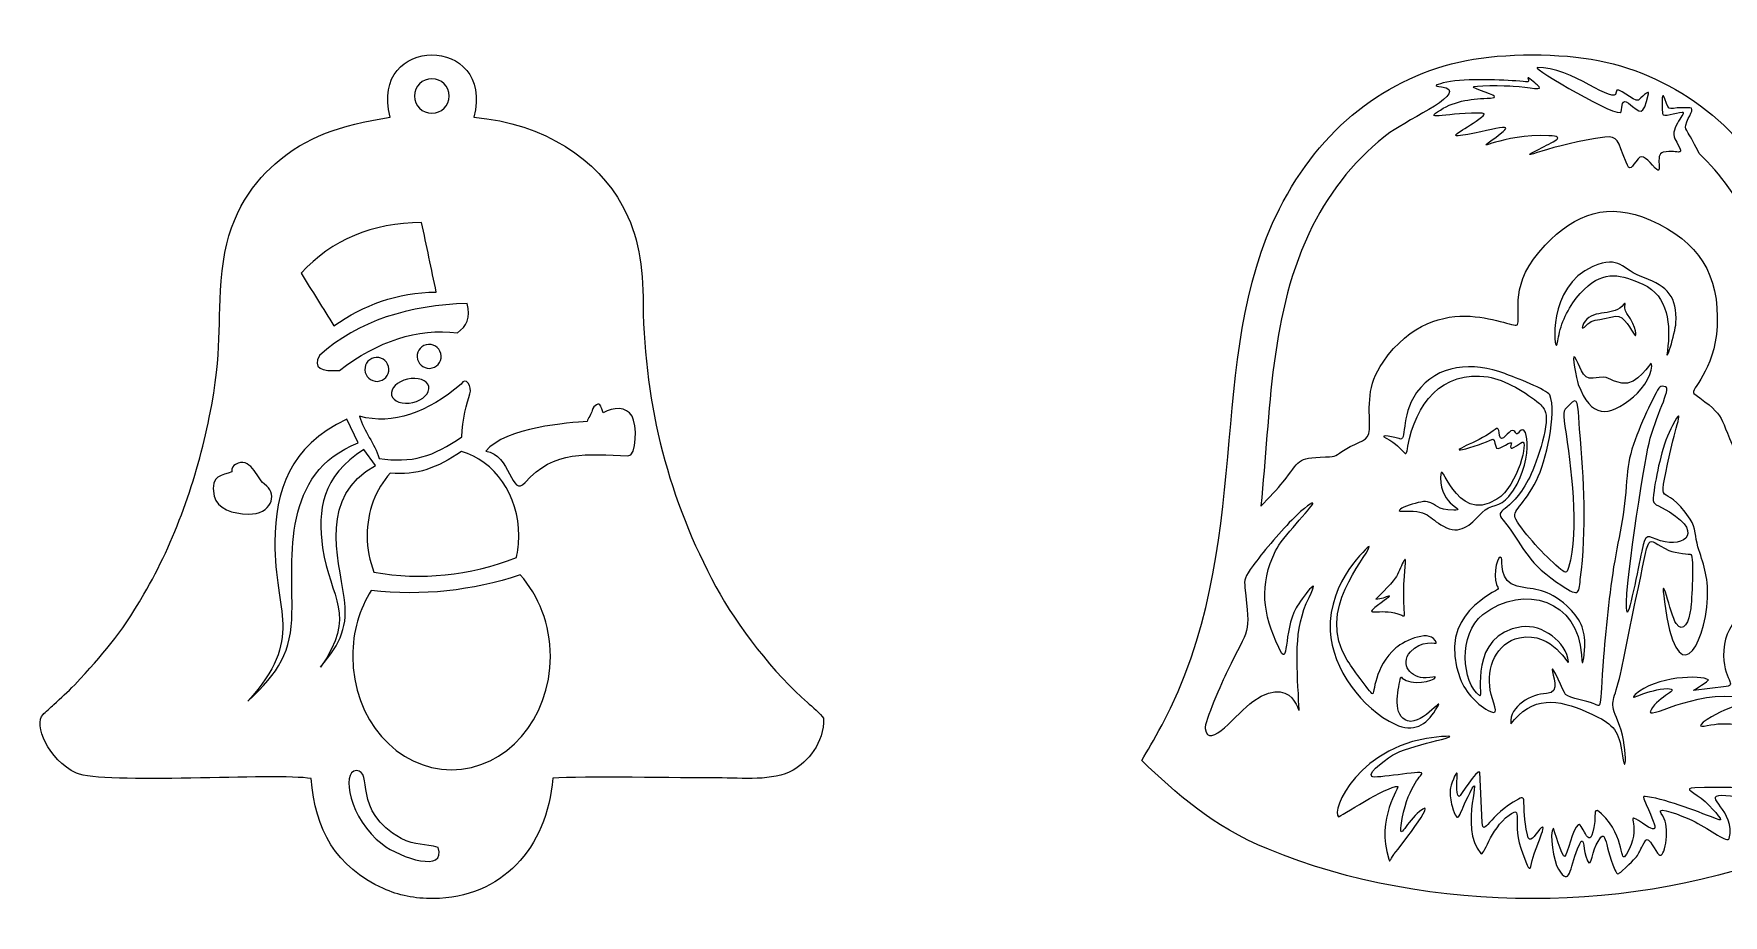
# Model space of a CAD drawing. Header units: centimetres. Extents: x 2 to 128, y -104 to 2.
# Drawn here: x 31.17 to 51.2, y -56.89 to -46.44 of the extents above; entities that cross this region are included whole.
import ezdxf

# ---------------------------------------------------------------- set-up
doc = ezdxf.new("R2010")
doc.units = ezdxf.units.CM
doc.header["$MEASUREMENT"] = 0
doc.layers.add('layer 1', color=7, linetype='Continuous')

msp = doc.modelspace()

# ---------------------------------------------------------------- linework, layer by layer
at = {"layer": 'layer 1', "color": 250}
for points, knots in [([(35.39901, -47.42599), (34.78608, -47.53071), (34.41454, -47.65128), (34.0366, -47.97922), (34.0366, -47.97922), (33.72988, -48.24538), (33.46714, -48.64696), (33.40746, -49.2475), (33.40746, -49.2475), (33.34037, -49.92271), (33.42342, -50.14529), (33.25391, -50.98758), (33.25391, -50.98758), (33.10772, -51.71404), (32.84291, -52.46081), (32.48033, -53.08082), (32.48033, -53.08082), (32.18189, -53.59115), (32.00758, -53.77569), (31.65889, -54.15492), (31.65889, -54.15492), (31.57254, -54.24881), (31.49967, -54.3053), (31.41018, -54.39107), (31.41018, -54.39107), (31.37723, -54.42264), (31.30572, -54.48361), (31.28361, -54.50719), (31.28361, -54.50719), (31.17425, -54.62383), (31.33497, -55.04577), (31.68209, -55.20346), (31.68209, -55.20346), (31.98819, -55.34252), (34.05593, -55.19841), (34.46277, -55.26739), (34.46277, -55.26739), (34.50568, -55.87169), (34.75828, -56.31918), (35.3174, -56.57164), (35.3174, -56.57164), (35.49592, -56.65225), (35.69316, -56.69131), (35.90695, -56.68984), (35.90695, -56.68984), (36.71929, -56.68424), (37.25353, -56.09938), (37.3262, -55.26337), (37.3262, -55.26337), (37.65974, -55.23954), (38.84796, -55.25991), (39.27555, -55.25991), (39.27555, -55.25991), (39.58345, -55.25991), (39.9288, -55.30278), (40.17454, -55.16644), (40.17454, -55.16644), (40.34176, -55.07367), (40.54174, -54.85152), (40.53481, -54.54983), (40.53481, -54.54983), (40.50328, -54.50921), (40.39144, -54.40688), (40.34585, -54.36764), (40.34585, -54.36764), (39.95484, -54.03104), (39.50776, -53.45638), (39.25835, -52.99364), (39.25835, -52.99364), (38.70597, -51.96876), (38.41156, -50.86562), (38.39625, -49.64769), (38.39625, -49.64769), (38.39044, -49.18451), (38.34662, -48.83785), (38.14939, -48.47459), (38.14939, -48.47459), (37.8572, -47.93642), (37.23634, -47.50121), (36.38893, -47.42969), (36.38893, -47.42969), (36.64414, -46.43948), (35.13826, -46.44834), (35.39901, -47.42599)], [0, 0, 0, 0, 0.04545455, 0.04545455, 0.04545455, 0.04545455, 0.09090909, 0.09090909, 0.09090909, 0.09090909, 0.13636364, 0.13636364, 0.13636364, 0.13636364, 0.18181818, 0.18181818, 0.18181818, 0.18181818, 0.22727273, 0.22727273, 0.22727273, 0.22727273, 0.27272727, 0.27272727, 0.27272727, 0.27272727, 0.31818182, 0.31818182, 0.31818182, 0.31818182, 0.36363636, 0.36363636, 0.36363636, 0.36363636, 0.40909091, 0.40909091, 0.40909091, 0.40909091, 0.45454545, 0.45454545, 0.45454545, 0.45454545, 0.5, 0.5, 0.5, 0.5, 0.54545455, 0.54545455, 0.54545455, 0.54545455, 0.59090909, 0.59090909, 0.59090909, 0.59090909, 0.63636364, 0.63636364, 0.63636364, 0.63636364, 0.68181818, 0.68181818, 0.68181818, 0.68181818, 0.72727273, 0.72727273, 0.72727273, 0.72727273, 0.77272727, 0.77272727, 0.77272727, 0.77272727, 0.81818182, 0.81818182, 0.81818182, 0.81818182, 0.86363636, 0.86363636, 0.86363636, 0.86363636, 0.90909091, 0.90909091, 0.90909091, 0.90909091, 1, 1, 1, 1]), ([(45.80742, -56.10619), (47.70061, -56.88723), (50.18257, -56.88165), (52.06223, -56.10619), (52.06223, -56.10619), (52.74113, -55.8261), (53.15292, -55.44027), (53.56471, -55.05444), (53.56471, -55.05444), (53.05331, -54.1931), (52.77674, -53.44722), (52.62428, -52.26649), (52.62428, -52.26649), (52.46724, -51.05041), (52.49417, -49.62752), (51.93238, -48.51584), (51.93238, -48.51584), (51.44599, -47.55334), (50.66889, -46.94939), (49.71574, -46.75552), (49.71574, -46.75552), (49.28549, -46.668), (48.58416, -46.66801), (48.15391, -46.75552), (48.15391, -46.75552), (47.20076, -46.94939), (46.42366, -47.55334), (45.93727, -48.51584), (45.93727, -48.51584), (45.03677, -50.29781), (45.66872, -52.52988), (44.54608, -54.62967), (44.54608, -54.62967), (44.44591, -54.81702), (44.37542, -54.93573), (44.30494, -55.05444), (44.30494, -55.05444), (44.71673, -55.44027), (45.12852, -55.8261), (45.80742, -56.10619)], [0, 0, 0, 0, 0.09090909, 0.09090909, 0.09090909, 0.09090909, 0.18181818, 0.18181818, 0.18181818, 0.18181818, 0.27272727, 0.27272727, 0.27272727, 0.27272727, 0.36363636, 0.36363636, 0.36363636, 0.36363636, 0.45454545, 0.45454545, 0.45454545, 0.45454545, 0.54545455, 0.54545455, 0.54545455, 0.54545455, 0.63636364, 0.63636364, 0.63636364, 0.63636364, 0.72727273, 0.72727273, 0.72727273, 0.72727273, 0.81818182, 0.81818182, 0.81818182, 0.81818182, 1, 1, 1, 1]), ([(48.99119, -46.84055), (49.3919, -46.82493), (49.92747, -47.29998), (49.92747, -47.13317), (49.92747, -47.13317), (49.92747, -47.0295), (50.14272, -47.25999), (50.19364, -47.22498), (50.19364, -47.22498), (50.2114, -47.21277), (50.32759, -47.08846), (50.31282, -47.14986), (50.31282, -47.14986), (50.24484, -47.43251), (50.22196, -47.38145), (50.07341, -47.26201), (50.07341, -47.26201), (49.99571, -47.19955), (49.9983, -47.30075), (49.98914, -47.36317), (49.98914, -47.36317), (49.97464, -47.46194), (48.92776, -46.84303), (48.99119, -46.84055)], [0, 0, 0, 0, 0.14285714, 0.14285714, 0.14285714, 0.14285714, 0.28571429, 0.28571429, 0.28571429, 0.28571429, 0.42857143, 0.42857143, 0.42857143, 0.42857143, 0.57142857, 0.57142857, 0.57142857, 0.57142857, 0.71428571, 0.71428571, 0.71428571, 0.71428571, 1, 1, 1, 1]), ([(36.09731, -47.17693), (36.09731, -47.29014), (36.00554, -47.38191), (35.89233, -47.38191), (35.89233, -47.38191), (35.77912, -47.38191), (35.68735, -47.29014), (35.68735, -47.17693), (35.68735, -47.17693), (35.68735, -47.06371), (35.77912, -46.97195), (35.89233, -46.97195), (35.89233, -46.97195), (36.00554, -46.97195), (36.09731, -47.06371), (36.09731, -47.17693)], [0, 0, 0, 0, 0.2, 0.2, 0.2, 0.2, 0.4, 0.4, 0.4, 0.4, 0.6, 0.6, 0.6, 0.6, 1, 1, 1, 1]), ([(50.33507, -48.6481), (49.83257, -48.42611), (49.44468, -48.5697), (49.08623, -48.94535), (49.08623, -48.94535), (48.64632, -49.40639), (48.80299, -49.74349), (48.75976, -49.88395), (48.75976, -49.88395), (48.73287, -49.9713), (47.82089, -49.39345), (47.16591, -50.33007), (47.16591, -50.33007), (46.96782, -50.61334), (47.00708, -50.83842), (47.00407, -51.13048), (47.00407, -51.13048), (47.00259, -51.27285), (46.88317, -51.26361), (46.71701, -51.36605), (46.71701, -51.36605), (46.59225, -51.44297), (46.62494, -51.45248), (46.48376, -51.45555), (46.48376, -51.45555), (46.12751, -51.4633), (46.18579, -51.49942), (45.98087, -51.7518), (45.98087, -51.7518), (45.9139, -51.83428), (45.81521, -51.93709), (45.71652, -52.0399), (45.71652, -52.0399), (45.83431, -50.92911), (45.8155, -49.73608), (46.33147, -48.71504), (46.33147, -48.71504), (46.5429, -48.29665), (46.86554, -47.88635), (47.24743, -47.61083), (47.24743, -47.61083), (47.48485, -47.43953), (48.21076, -47.12207), (47.85921, -47.06824), (47.85921, -47.06824), (47.7622, -47.05339), (47.77883, -47.0494), (47.87962, -47.02233), (47.87962, -47.02233), (48.08508, -46.96713), (48.5224, -46.98349), (48.73983, -46.99845), (48.73983, -46.99845), (48.88107, -47.00817), (48.90582, -47.03208), (48.88289, -46.966), (48.88289, -46.966), (48.87235, -46.93559), (48.97102, -47.02776), (48.99233, -47.04483), (48.99233, -47.04483), (49.09628, -47.12813), (48.89926, -47.07063), (48.70877, -47.05897), (48.70877, -47.05897), (48.63862, -47.05467), (48.19441, -47.0447), (48.23947, -47.07474), (48.23947, -47.07474), (48.29912, -47.11452), (48.61121, -47.19441), (48.43726, -47.20135), (48.43726, -47.20135), (48.23156, -47.20956), (48.03002, -47.22707), (47.84517, -47.34291), (47.84517, -47.34291), (47.63669, -47.47356), (47.86581, -47.38104), (48.28979, -47.38104), (48.28979, -47.38104), (48.3714, -47.38104), (48.38809, -47.3829), (48.3343, -47.42602), (48.3343, -47.42602), (48.16721, -47.55996), (47.91046, -47.67192), (48.08203, -47.64584), (48.08203, -47.64584), (48.56062, -47.5731), (48.81129, -47.44351), (48.44328, -47.70844), (48.44328, -47.70844), (48.24229, -47.85314), (48.55772, -47.62826), (49.13239, -47.64769), (49.13239, -47.64769), (49.35322, -47.65516), (49.17489, -47.72213), (49.01552, -47.80582), (49.01552, -47.80582), (48.66203, -47.99148), (49.19509, -47.73476), (49.79506, -47.66531), (49.79506, -47.66531), (49.94916, -47.64748), (49.94456, -47.70343), (50.04548, -47.96117), (50.04548, -47.96117), (50.09202, -48.08002), (50.10885, -48.02009), (50.18923, -47.92036), (50.18923, -47.92036), (50.24333, -47.85324), (50.3021, -47.93855), (50.39188, -48.03074), (50.39188, -48.03074), (50.49836, -48.14006), (50.37437, -47.86262), (50.48649, -47.842), (50.48649, -47.842), (50.67594, -47.80714), (50.75788, -47.92474), (50.62422, -47.68479), (50.62422, -47.68479), (50.55287, -47.5567), (50.78475, -47.36164), (50.70908, -47.36668), (50.70908, -47.36668), (50.63235, -47.37179), (50.48622, -47.43648), (50.47814, -47.38429), (50.47814, -47.38429), (50.47812, -47.38417), (50.45384, -47.05792), (50.50734, -47.212), (50.50734, -47.212), (50.57003, -47.39253), (50.53577, -47.30028), (50.80111, -47.31749), (50.80111, -47.31749), (50.86941, -47.32192), (50.78333, -47.41226), (50.75474, -47.52154), (50.75474, -47.52154), (50.74432, -47.56142), (50.75358, -47.56699), (50.78336, -47.61721), (50.78336, -47.61721), (50.81312, -47.66742), (50.86339, -47.76229), (50.91366, -47.85715), (50.91366, -47.85715), (51.16802, -48.10539), (51.38305, -48.40803), (51.53818, -48.71504), (51.53818, -48.71504), (52.34555, -50.31271), (51.81596, -52.48303), (52.79435, -54.56018), (52.79435, -54.56018), (52.49086, -54.7784), (52.48404, -54.7271), (52.67899, -55.00059), (52.67899, -55.00059), (52.7859, -55.15056), (52.5027, -55.03354), (52.13225, -55.04927), (52.13225, -55.04927), (51.90914, -55.05875), (52.12579, -55.10058), (52.2992, -55.37899), (52.2992, -55.37899), (52.46011, -55.63732), (52.40905, -55.6271), (52.23938, -55.60576), (52.23938, -55.60576), (52.01081, -55.57701), (51.40276, -55.4647), (51.18252, -55.46617), (51.18252, -55.46617), (50.93762, -55.46781), (51.35436, -55.65457), (51.26878, -55.97675), (51.26878, -55.97675), (51.25216, -56.03933), (51.04685, -55.87417), (50.86347, -55.78058), (50.86347, -55.78058), (50.78537, -55.74073), (50.48856, -55.61572), (50.45493, -55.64935), (50.45493, -55.64935), (50.4438, -55.66048), (50.47532, -55.69479), (50.49805, -55.74441), (50.49805, -55.74441), (50.56003, -55.87974), (50.50596, -56.23294), (50.43499, -56.1692), (50.43499, -56.1692), (50.39804, -56.13601), (50.31168, -55.95064), (50.28149, -55.99668), (50.28149, -55.99668), (50.15629, -56.18753), (50.25612, -56.12713), (49.99815, -56.36164), (49.99815, -56.36164), (49.95223, -56.40338), (49.94296, -56.41544), (49.91375, -56.3482), (49.91375, -56.3482), (49.7757, -56.03044), (49.82228, -55.80788), (49.69163, -56.05465), (49.69163, -56.05465), (49.63096, -56.16924), (49.63151, -56.38017), (49.5692, -56.18914), (49.5692, -56.18914), (49.53309, -56.07843), (49.5522, -55.89216), (49.47041, -56.10009), (49.47041, -56.10009), (49.37794, -56.33519), (49.38326, -56.56011), (49.24319, -56.34031), (49.24319, -56.34031), (49.19018, -56.25714), (49.12816, -55.90843), (49.18395, -55.85489), (49.18395, -55.85489), (49.18395, -55.85489), (49.29258, -56.20458), (49.31762, -56.19144), (49.31762, -56.19144), (49.35539, -56.17162), (49.4124, -55.85582), (49.47715, -55.81489), (49.47715, -55.81489), (49.53753, -55.77671), (49.62025, -56.21391), (49.67447, -55.77455), (49.67447, -55.77455), (49.68534, -55.68646), (49.65574, -55.58986), (49.7547, -55.68388), (49.7547, -55.68388), (50.05037, -55.96481), (49.96366, -56.30613), (50.05126, -56.16223), (50.05126, -56.16223), (50.24486, -55.84419), (50.02933, -55.66034), (50.19176, -55.76642), (50.19176, -55.76642), (50.46625, -55.9457), (50.41702, -55.88686), (50.25739, -55.50812), (50.25739, -55.50812), (50.24371, -55.47566), (50.25253, -55.47613), (50.30029, -55.48285), (50.30029, -55.48285), (50.54725, -55.51762), (50.92592, -55.67499), (51.15008, -55.75599), (51.15008, -55.75599), (51.22295, -55.78232), (51.02134, -55.57457), (50.98406, -55.54082), (50.98406, -55.54082), (50.85795, -55.42669), (50.70354, -55.38364), (50.86187, -55.37759), (50.86187, -55.37759), (52.11349, -55.32978), (52.47612, -55.6526), (51.95907, -55.2111), (51.95907, -55.2111), (51.86576, -55.13143), (51.73833, -55.07731), (51.81948, -55.03675), (51.81948, -55.03675), (52.14222, -54.87542), (52.71763, -55.06388), (52.40031, -54.90898), (52.40031, -54.90898), (52.07248, -54.74896), (51.50729, -54.59422), (51.13501, -54.62008), (51.13501, -54.62008), (51.03641, -54.62692), (50.85403, -54.6869), (50.96157, -54.6006), (50.96157, -54.6006), (51.19778, -54.41104), (51.61597, -54.35075), (51.41928, -54.31168), (51.41928, -54.31168), (50.85517, -54.19964), (50.25666, -54.60933), (50.34156, -54.45405), (50.34156, -54.45405), (50.43252, -54.28768), (50.7124, -54.20345), (50.53401, -54.20178), (50.53401, -54.20178), (50.31951, -54.19978), (50.05261, -54.36984), (50.1556, -54.27274), (50.1556, -54.27274), (50.3919, -54.04994), (50.94449, -54.03679), (51.02139, -54.09884), (51.02139, -54.09884), (51.03015, -54.10591), (50.84968, -54.21698), (50.84563, -54.2245), (50.84563, -54.2245), (50.84563, -54.2245), (51.231, -54.17675), (51.231, -54.17675), (51.231, -54.17675), (51.38239, -54.15739), (51.1511, -54.07515), (51.21245, -53.67544), (51.21245, -53.67544), (51.26233, -53.35044), (51.65981, -53.11644), (51.69334, -52.65616), (51.69334, -52.65616), (51.73534, -52.07974), (51.64271, -52.00388), (51.38727, -51.48662), (51.38727, -51.48662), (51.11422, -50.9337), (51.26574, -51.00436), (50.84935, -50.70244), (50.84935, -50.70244), (50.79781, -50.66507), (51.09748, -50.43915), (51.12434, -49.90668), (51.12434, -49.90668), (51.15517, -49.29553), (50.90908, -48.90168), (50.33507, -48.6481)], [0, 0, 0, 0, 0.01136364, 0.01136364, 0.01136364, 0.01136364, 0.02272727, 0.02272727, 0.02272727, 0.02272727, 0.03409091, 0.03409091, 0.03409091, 0.03409091, 0.04545455, 0.04545455, 0.04545455, 0.04545455, 0.05681818, 0.05681818, 0.05681818, 0.05681818, 0.06818182, 0.06818182, 0.06818182, 0.06818182, 0.07954545, 0.07954545, 0.07954545, 0.07954545, 0.09090909, 0.09090909, 0.09090909, 0.09090909, 0.10227273, 0.10227273, 0.10227273, 0.10227273, 0.11363636, 0.11363636, 0.11363636, 0.11363636, 0.125, 0.125, 0.125, 0.125, 0.13636364, 0.13636364, 0.13636364, 0.13636364, 0.14772727, 0.14772727, 0.14772727, 0.14772727, 0.15909091, 0.15909091, 0.15909091, 0.15909091, 0.17045455, 0.17045455, 0.17045455, 0.17045455, 0.18181818, 0.18181818, 0.18181818, 0.18181818, 0.19318182, 0.19318182, 0.19318182, 0.19318182, 0.20454545, 0.20454545, 0.20454545, 0.20454545, 0.21590909, 0.21590909, 0.21590909, 0.21590909, 0.22727273, 0.22727273, 0.22727273, 0.22727273, 0.23863636, 0.23863636, 0.23863636, 0.23863636, 0.25, 0.25, 0.25, 0.25, 0.26136364, 0.26136364, 0.26136364, 0.26136364, 0.27272727, 0.27272727, 0.27272727, 0.27272727, 0.28409091, 0.28409091, 0.28409091, 0.28409091, 0.29545455, 0.29545455, 0.29545455, 0.29545455, 0.30681818, 0.30681818, 0.30681818, 0.30681818, 0.31818182, 0.31818182, 0.31818182, 0.31818182, 0.32954545, 0.32954545, 0.32954545, 0.32954545, 0.34090909, 0.34090909, 0.34090909, 0.34090909, 0.35227273, 0.35227273, 0.35227273, 0.35227273, 0.36363636, 0.36363636, 0.36363636, 0.36363636, 0.375, 0.375, 0.375, 0.375, 0.38636364, 0.38636364, 0.38636364, 0.38636364, 0.39772727, 0.39772727, 0.39772727, 0.39772727, 0.40909091, 0.40909091, 0.40909091, 0.40909091, 0.42045455, 0.42045455, 0.42045455, 0.42045455, 0.43181818, 0.43181818, 0.43181818, 0.43181818, 0.44318182, 0.44318182, 0.44318182, 0.44318182, 0.45454545, 0.45454545, 0.45454545, 0.45454545, 0.46590909, 0.46590909, 0.46590909, 0.46590909, 0.47727273, 0.47727273, 0.47727273, 0.47727273, 0.48863636, 0.48863636, 0.48863636, 0.48863636, 0.5, 0.5, 0.5, 0.5, 0.51136364, 0.51136364, 0.51136364, 0.51136364, 0.52272727, 0.52272727, 0.52272727, 0.52272727, 0.53409091, 0.53409091, 0.53409091, 0.53409091, 0.54545455, 0.54545455, 0.54545455, 0.54545455, 0.55681818, 0.55681818, 0.55681818, 0.55681818, 0.56818182, 0.56818182, 0.56818182, 0.56818182, 0.57954545, 0.57954545, 0.57954545, 0.57954545, 0.59090909, 0.59090909, 0.59090909, 0.59090909, 0.60227273, 0.60227273, 0.60227273, 0.60227273, 0.61363636, 0.61363636, 0.61363636, 0.61363636, 0.625, 0.625, 0.625, 0.625, 0.63636364, 0.63636364, 0.63636364, 0.63636364, 0.64772727, 0.64772727, 0.64772727, 0.64772727, 0.65909091, 0.65909091, 0.65909091, 0.65909091, 0.67045455, 0.67045455, 0.67045455, 0.67045455, 0.68181818, 0.68181818, 0.68181818, 0.68181818, 0.69318182, 0.69318182, 0.69318182, 0.69318182, 0.70454545, 0.70454545, 0.70454545, 0.70454545, 0.71590909, 0.71590909, 0.71590909, 0.71590909, 0.72727273, 0.72727273, 0.72727273, 0.72727273, 0.73863636, 0.73863636, 0.73863636, 0.73863636, 0.75, 0.75, 0.75, 0.75, 0.76136364, 0.76136364, 0.76136364, 0.76136364, 0.77272727, 0.77272727, 0.77272727, 0.77272727, 0.78409091, 0.78409091, 0.78409091, 0.78409091, 0.79545455, 0.79545455, 0.79545455, 0.79545455, 0.80681818, 0.80681818, 0.80681818, 0.80681818, 0.81818182, 0.81818182, 0.81818182, 0.81818182, 0.82954545, 0.82954545, 0.82954545, 0.82954545, 0.84090909, 0.84090909, 0.84090909, 0.84090909, 0.85227273, 0.85227273, 0.85227273, 0.85227273, 0.86363636, 0.86363636, 0.86363636, 0.86363636, 0.875, 0.875, 0.875, 0.875, 0.88636364, 0.88636364, 0.88636364, 0.88636364, 0.89772727, 0.89772727, 0.89772727, 0.89772727, 0.90909091, 0.90909091, 0.90909091, 0.90909091, 0.92045455, 0.92045455, 0.92045455, 0.92045455, 0.93181818, 0.93181818, 0.93181818, 0.93181818, 0.94318182, 0.94318182, 0.94318182, 0.94318182, 0.95454545, 0.95454545, 0.95454545, 0.95454545, 0.96590909, 0.96590909, 0.96590909, 0.96590909, 0.97727273, 0.97727273, 0.97727273, 0.97727273, 1, 1, 1, 1]), ([(35.77126, -48.67641), (35.82892, -48.95153), (35.88656, -49.22667), (35.9442, -49.50178), (35.9442, -49.50178), (35.48025, -49.50438), (35.08283, -49.65231), (34.732, -49.90205), (34.732, -49.90205), (34.6018, -49.69364), (34.47161, -49.48524), (34.34142, -49.27683), (34.34142, -49.27683), (34.7061, -48.87771), (35.18526, -48.68209), (35.77126, -48.67641)], [0, 0, 0, 0, 0.2, 0.2, 0.2, 0.2, 0.4, 0.4, 0.4, 0.4, 0.6, 0.6, 0.6, 0.6, 1, 1, 1, 1]), ([(49.22605, -50.12769), (49.19645, -50.21501), (49.10435, -49.43065), (49.65128, -49.19837), (49.65128, -49.19837), (49.98572, -49.05634), (49.98066, -49.23452), (50.26481, -49.33378), (50.26481, -49.33378), (50.5321, -49.42715), (50.65667, -49.56175), (50.63672, -49.86754), (50.63672, -49.86754), (50.62929, -49.98155), (50.50636, -50.39661), (50.53516, -50.19308), (50.53516, -50.19308), (50.57631, -49.90234), (50.54839, -49.54111), (50.24579, -49.40891), (50.24579, -49.40891), (49.98259, -49.29392), (49.80278, -49.23123), (49.5488, -49.46873), (49.5488, -49.46873), (49.4175, -49.5915), (49.31281, -49.78036), (49.26593, -49.94637), (49.26593, -49.94637), (49.24367, -50.02521), (49.23533, -50.10033), (49.22605, -50.12769)], [0, 0, 0, 0, 0.11111111, 0.11111111, 0.11111111, 0.11111111, 0.22222222, 0.22222222, 0.22222222, 0.22222222, 0.33333333, 0.33333333, 0.33333333, 0.33333333, 0.44444444, 0.44444444, 0.44444444, 0.44444444, 0.55555556, 0.55555556, 0.55555556, 0.55555556, 0.66666667, 0.66666667, 0.66666667, 0.66666667, 0.77777778, 0.77777778, 0.77777778, 0.77777778, 1, 1, 1, 1]), ([(36.31079, -49.63548), (36.35931, -49.80319), (36.30273, -49.908), (36.19507, -49.98223), (36.19507, -49.98223), (35.7186, -49.92717), (35.25239, -50.08131), (34.79564, -50.42955), (34.79564, -50.42955), (34.5839, -50.44507), (34.47617, -50.40208), (34.55955, -50.25157), (34.55955, -50.25157), (35.02485, -49.83565), (35.62415, -49.65794), (36.31079, -49.63548)], [0, 0, 0, 0, 0.2, 0.2, 0.2, 0.2, 0.4, 0.4, 0.4, 0.4, 0.6, 0.6, 0.6, 0.6, 1, 1, 1, 1]), ([(49.6332, -49.84946), (49.59451, -49.86756), (49.48524, -49.9998), (49.54278, -49.87542), (49.54278, -49.87542), (49.62506, -49.69755), (49.87478, -49.79322), (49.99492, -49.67045), (49.99492, -49.67045), (50.07844, -49.5851), (49.99339, -49.6647), (50.05613, -49.75532), (50.05613, -49.75532), (50.18031, -49.93466), (50.16906, -50.03618), (50.15212, -50.01407), (50.15212, -50.01407), (50.10657, -49.95466), (50.02326, -49.77211), (49.92211, -49.785), (49.92211, -49.785), (49.92211, -49.785), (49.73337, -49.8258), (49.73337, -49.8258), (49.73337, -49.8258), (49.69627, -49.83044), (49.66196, -49.83601), (49.6332, -49.84946)], [0, 0, 0, 0, 0.125, 0.125, 0.125, 0.125, 0.25, 0.25, 0.25, 0.25, 0.375, 0.375, 0.375, 0.375, 0.5, 0.5, 0.5, 0.5, 0.625, 0.625, 0.625, 0.625, 0.75, 0.75, 0.75, 0.75, 1, 1, 1, 1]), ([(35.85332, -50.12166), (35.93163, -50.11784), (35.99822, -50.17821), (36.00204, -50.25652), (36.00204, -50.25652), (36.00586, -50.33483), (35.94549, -50.4014), (35.86717, -50.40523), (35.86717, -50.40523), (35.78887, -50.40904), (35.72228, -50.34867), (35.71847, -50.27036), (35.71847, -50.27036), (35.71464, -50.19205), (35.77502, -50.12548), (35.85332, -50.12166)], [0, 0, 0, 0, 0.2, 0.2, 0.2, 0.2, 0.4, 0.4, 0.4, 0.4, 0.6, 0.6, 0.6, 0.6, 1, 1, 1, 1]), ([(49.47924, -50.59606), (49.45526, -50.53418), (49.39668, -50.21854), (49.4389, -50.27423), (49.4389, -50.27423), (49.49518, -50.34849), (49.5208, -50.5466), (49.655, -50.52326), (49.655, -50.52326), (49.87742, -50.48457), (49.80896, -50.5456), (49.99678, -50.58029), (49.99678, -50.58029), (50.18272, -50.61465), (50.33793, -50.33563), (50.34225, -50.34426), (50.34225, -50.34426), (50.38359, -50.42688), (50.26125, -50.63872), (50.13404, -50.744), (50.13404, -50.744), (49.82987, -50.9957), (49.63211, -50.99033), (49.47924, -50.59606)], [0, 0, 0, 0, 0.14285714, 0.14285714, 0.14285714, 0.14285714, 0.28571429, 0.28571429, 0.28571429, 0.28571429, 0.42857143, 0.42857143, 0.42857143, 0.42857143, 0.57142857, 0.57142857, 0.57142857, 0.57142857, 0.71428571, 0.71428571, 0.71428571, 0.71428571, 1, 1, 1, 1]), ([(35.23345, -50.27552), (35.31176, -50.27171), (35.37833, -50.33208), (35.38215, -50.4104), (35.38215, -50.4104), (35.38599, -50.4887), (35.3256, -50.55528), (35.24729, -50.5591), (35.24729, -50.5591), (35.16898, -50.56292), (35.10241, -50.50254), (35.09858, -50.42424), (35.09858, -50.42424), (35.09476, -50.34594), (35.15514, -50.27934), (35.23345, -50.27552)], [0, 0, 0, 0, 0.2, 0.2, 0.2, 0.2, 0.4, 0.4, 0.4, 0.4, 0.6, 0.6, 0.6, 0.6, 1, 1, 1, 1]), ([(49.0183, -50.82374), (48.87495, -50.69832), (48.60555, -50.53609), (48.40987, -50.50655), (48.40987, -50.50655), (47.86111, -50.42371), (47.54714, -50.83006), (47.46108, -51.32921), (47.46108, -51.32921), (47.42831, -51.51927), (47.43732, -51.34964), (47.2037, -51.23461), (47.2037, -51.23461), (47.08287, -51.17513), (47.3312, -51.22675), (47.35535, -51.23786), (47.35535, -51.23786), (47.45879, -51.28545), (47.35982, -50.98158), (47.56402, -50.69297), (47.56402, -50.69297), (47.80852, -50.34743), (48.23532, -50.32891), (48.60789, -50.4676), (48.60789, -50.4676), (48.72448, -50.51099), (49.1162, -50.66136), (49.14118, -50.72033), (49.14118, -50.72033), (49.23016, -50.93028), (49.09401, -51.51267), (48.98491, -51.73359), (48.98491, -51.73359), (48.83784, -52.03137), (48.67986, -52.09185), (48.73959, -52.19408), (48.73959, -52.19408), (48.84358, -52.37208), (49.08193, -52.62427), (49.24413, -52.76446), (49.24413, -52.76446), (49.32622, -52.83541), (49.34476, -52.84098), (49.36517, -52.76724), (49.36517, -52.76724), (49.49049, -52.31444), (49.39309, -51.55829), (49.32204, -51.09271), (49.32204, -51.09271), (49.29068, -50.88725), (49.30059, -50.91296), (49.40783, -50.80752), (49.40783, -50.80752), (49.48685, -50.72984), (49.47968, -50.93323), (49.49547, -51.12657), (49.49547, -51.12657), (49.54591, -51.74393), (49.58271, -52.2928), (49.50381, -52.90962), (49.50381, -52.90962), (49.48267, -53.07485), (49.50541, -53.13606), (49.22141, -52.93836), (49.22141, -52.93836), (48.83798, -52.67145), (48.83266, -52.50245), (48.5898, -52.20567), (48.5898, -52.20567), (48.46928, -52.05837), (48.66821, -52.13994), (48.88753, -51.72757), (48.88753, -51.72757), (48.96789, -51.57645), (49.13946, -51.08466), (49.09295, -50.92901), (49.09295, -50.92901), (49.08229, -50.8933), (49.06282, -50.8627), (49.0183, -50.82374)], [0, 0, 0, 0, 0.04761905, 0.04761905, 0.04761905, 0.04761905, 0.0952381, 0.0952381, 0.0952381, 0.0952381, 0.14285714, 0.14285714, 0.14285714, 0.14285714, 0.19047619, 0.19047619, 0.19047619, 0.19047619, 0.23809524, 0.23809524, 0.23809524, 0.23809524, 0.28571429, 0.28571429, 0.28571429, 0.28571429, 0.33333333, 0.33333333, 0.33333333, 0.33333333, 0.38095238, 0.38095238, 0.38095238, 0.38095238, 0.42857143, 0.42857143, 0.42857143, 0.42857143, 0.47619048, 0.47619048, 0.47619048, 0.47619048, 0.52380952, 0.52380952, 0.52380952, 0.52380952, 0.57142857, 0.57142857, 0.57142857, 0.57142857, 0.61904762, 0.61904762, 0.61904762, 0.61904762, 0.66666667, 0.66666667, 0.66666667, 0.66666667, 0.71428571, 0.71428571, 0.71428571, 0.71428571, 0.76190476, 0.76190476, 0.76190476, 0.76190476, 0.80952381, 0.80952381, 0.80952381, 0.80952381, 0.85714286, 0.85714286, 0.85714286, 0.85714286, 0.9047619, 0.9047619, 0.9047619, 0.9047619, 1, 1, 1, 1]), ([(36.34382, -50.70715), (36.30435, -50.80704), (36.25811, -51.01917), (36.24683, -51.2166), (36.24683, -51.2166), (35.91313, -51.45119), (35.64997, -51.53241), (35.26582, -51.47263), (35.26582, -51.47263), (35.21535, -51.29599), (35.08593, -51.15035), (35.03546, -50.97371), (35.03546, -50.97371), (35.43657, -51.07949), (35.8377, -50.92736), (36.23883, -50.59316), (36.23883, -50.59316), (36.2891, -50.48934), (36.37581, -50.62619), (36.34382, -50.70715)], [0, 0, 0, 0, 0.16666667, 0.16666667, 0.16666667, 0.16666667, 0.33333333, 0.33333333, 0.33333333, 0.33333333, 0.5, 0.5, 0.5, 0.5, 0.66666667, 0.66666667, 0.66666667, 0.66666667, 1, 1, 1, 1]), ([(35.85514, -50.61987), (35.87287, -50.69625), (35.78873, -50.781), (35.66722, -50.8092), (35.66722, -50.8092), (35.54571, -50.83741), (35.43282, -50.79833), (35.41512, -50.72198), (35.41512, -50.72198), (35.3974, -50.64561), (35.48153, -50.56083), (35.60305, -50.53264), (35.60305, -50.53264), (35.72455, -50.50445), (35.83742, -50.54349), (35.85514, -50.61987)], [0, 0, 0, 0, 0.2, 0.2, 0.2, 0.2, 0.4, 0.4, 0.4, 0.4, 0.6, 0.6, 0.6, 0.6, 1, 1, 1, 1]), ([(50.06958, -51.57036), (50.10212, -51.31351), (50.26862, -50.96078), (50.38074, -50.73843), (50.38074, -50.73843), (50.44697, -50.60707), (50.44365, -50.61007), (50.51522, -50.62574), (50.51522, -50.62574), (50.58373, -50.64074), (50.39282, -50.9755), (50.31813, -51.29352), (50.31813, -51.29352), (50.26328, -51.52706), (49.99927, -53.14651), (50.05983, -53.2936), (50.05983, -53.2936), (50.07955, -53.34148), (50.21844, -52.63369), (50.23189, -52.57018), (50.23189, -52.57018), (50.2807, -52.33954), (50.29643, -52.39552), (50.45447, -52.44775), (50.45447, -52.44775), (50.74117, -52.54249), (51.00535, -52.3345), (50.46746, -52.0545), (50.46746, -52.0545), (50.35925, -51.99818), (50.35437, -52.0162), (50.37795, -51.85185), (50.37795, -51.85185), (50.41092, -51.62217), (50.48444, -51.28734), (50.59498, -51.08066), (50.59498, -51.08066), (50.75892, -50.77416), (50.62, -51.15438), (50.56392, -51.41781), (50.56392, -51.41781), (50.40725, -52.15379), (50.4771, -51.6971), (50.80506, -52.19085), (50.80506, -52.19085), (50.88004, -52.30372), (50.86138, -52.40013), (50.89827, -52.52102), (50.89827, -52.52102), (50.95497, -52.70682), (51.02336, -52.87009), (51.01049, -53.1248), (51.01049, -53.1248), (50.9797, -53.73399), (50.63814, -54.25959), (50.50038, -53.17163), (50.50038, -53.17163), (50.44415, -52.72753), (50.57373, -53.33018), (50.63858, -53.42854), (50.63858, -53.42854), (50.72465, -53.55909), (50.79427, -53.40126), (50.81294, -53.25186), (50.81294, -53.25186), (50.82288, -53.17229), (50.85293, -52.63934), (50.81387, -52.61051), (50.81387, -52.61051), (50.80554, -52.60437), (50.63931, -52.60059), (50.55418, -52.56275), (50.55418, -52.56275), (50.25243, -52.42864), (50.35192, -52.26985), (50.15953, -53.15679), (50.15953, -53.15679), (50.09413, -53.45833), (50.03549, -53.79484), (49.96616, -54.08333), (49.96616, -54.08333), (49.89666, -54.37256), (49.84278, -54.34649), (49.949, -54.58601), (49.949, -54.58601), (50.06746, -54.85312), (50.05432, -55.36431), (49.99074, -54.92547), (49.99074, -54.92547), (49.95555, -54.68253), (49.86803, -54.61053), (49.63923, -54.503), (49.63923, -54.503), (49.30911, -54.34785), (48.98259, -54.26607), (48.72382, -54.56608), (48.72382, -54.56608), (48.69183, -54.60317), (48.67977, -54.63192), (48.67838, -54.61477), (48.67838, -54.61477), (48.66164, -54.40843), (48.92464, -54.26398), (49.10315, -54.25907), (49.10315, -54.25907), (49.28214, -54.25416), (49.16641, -54.02757), (49.16808, -53.97713), (49.16808, -53.97713), (49.17054, -53.90324), (49.30478, -54.24929), (49.32946, -54.27021), (49.32946, -54.27021), (49.38343, -54.31596), (49.58334, -54.35008), (49.655, -54.37687), (49.655, -54.37687), (49.77064, -54.42011), (49.72458, -54.47868), (49.77882, -53.81993), (49.77882, -53.81993), (49.81034, -53.43712), (49.8545, -52.99279), (49.9235, -52.61515), (49.9235, -52.61515), (49.95782, -52.42734), (49.99584, -52.25575), (50.0195, -52.07536), (50.0195, -52.07536), (50.04315, -51.89497), (50.05242, -51.70578), (50.06958, -51.57036)], [0, 0, 0, 0, 0.02941176, 0.02941176, 0.02941176, 0.02941176, 0.05882353, 0.05882353, 0.05882353, 0.05882353, 0.08823529, 0.08823529, 0.08823529, 0.08823529, 0.11764706, 0.11764706, 0.11764706, 0.11764706, 0.14705882, 0.14705882, 0.14705882, 0.14705882, 0.17647059, 0.17647059, 0.17647059, 0.17647059, 0.20588235, 0.20588235, 0.20588235, 0.20588235, 0.23529412, 0.23529412, 0.23529412, 0.23529412, 0.26470588, 0.26470588, 0.26470588, 0.26470588, 0.29411765, 0.29411765, 0.29411765, 0.29411765, 0.32352941, 0.32352941, 0.32352941, 0.32352941, 0.35294118, 0.35294118, 0.35294118, 0.35294118, 0.38235294, 0.38235294, 0.38235294, 0.38235294, 0.41176471, 0.41176471, 0.41176471, 0.41176471, 0.44117647, 0.44117647, 0.44117647, 0.44117647, 0.47058824, 0.47058824, 0.47058824, 0.47058824, 0.5, 0.5, 0.5, 0.5, 0.52941176, 0.52941176, 0.52941176, 0.52941176, 0.55882353, 0.55882353, 0.55882353, 0.55882353, 0.58823529, 0.58823529, 0.58823529, 0.58823529, 0.61764706, 0.61764706, 0.61764706, 0.61764706, 0.64705882, 0.64705882, 0.64705882, 0.64705882, 0.67647059, 0.67647059, 0.67647059, 0.67647059, 0.70588235, 0.70588235, 0.70588235, 0.70588235, 0.73529412, 0.73529412, 0.73529412, 0.73529412, 0.76470588, 0.76470588, 0.76470588, 0.76470588, 0.79411765, 0.79411765, 0.79411765, 0.79411765, 0.82352941, 0.82352941, 0.82352941, 0.82352941, 0.85294118, 0.85294118, 0.85294118, 0.85294118, 0.88235294, 0.88235294, 0.88235294, 0.88235294, 0.91176471, 0.91176471, 0.91176471, 0.91176471, 0.94117647, 0.94117647, 0.94117647, 0.94117647, 1, 1, 1, 1]), ([(38.21529, -51.44379), (37.73952, -51.42344), (37.33809, -51.36797), (36.99744, -51.75906), (36.99744, -51.75906), (36.83329, -51.94752), (36.82544, -51.42198), (36.53074, -51.38701), (36.53074, -51.38701), (36.7672, -51.10162), (37.5212, -51.04704), (37.73148, -51.0364), (37.73148, -51.0364), (37.74493, -50.99724), (37.78391, -50.94412), (37.7927, -50.90317), (37.7927, -50.90317), (37.80583, -50.84194), (37.87675, -50.80426), (37.89335, -50.85219), (37.89335, -50.85219), (37.89959, -50.87025), (37.91104, -50.89892), (37.92141, -50.93053), (37.92141, -50.93053), (38.04631, -50.86521), (38.19468, -50.85505), (38.26557, -50.97222), (38.26557, -50.97222), (38.32104, -51.06386), (38.32801, -51.44861), (38.21529, -51.44379)], [0, 0, 0, 0, 0.11111111, 0.11111111, 0.11111111, 0.11111111, 0.22222222, 0.22222222, 0.22222222, 0.22222222, 0.33333333, 0.33333333, 0.33333333, 0.33333333, 0.44444444, 0.44444444, 0.44444444, 0.44444444, 0.55555556, 0.55555556, 0.55555556, 0.55555556, 0.66666667, 0.66666667, 0.66666667, 0.66666667, 0.77777778, 0.77777778, 0.77777778, 0.77777778, 1, 1, 1, 1]), ([(34.23442, -53.30205), (34.22772, -53.76358), (34.08183, -54.00594), (33.71158, -54.34948), (33.71158, -54.34948), (34.39504, -53.59686), (34.02109, -53.30182), (34.03238, -52.46425), (34.03238, -52.46425), (34.04069, -51.84741), (34.19641, -51.33761), (34.88378, -51.00562), (34.88378, -51.00562), (34.88378, -51.00562), (35.01918, -51.28838), (35.01918, -51.28838), (35.01918, -51.28838), (34.10441, -51.64521), (34.24401, -52.64243), (34.23442, -53.30205)], [0, 0, 0, 0, 0.16666667, 0.16666667, 0.16666667, 0.16666667, 0.33333333, 0.33333333, 0.33333333, 0.33333333, 0.5, 0.5, 0.5, 0.5, 0.66666667, 0.66666667, 0.66666667, 0.66666667, 1, 1, 1, 1]), ([(48.33892, -52.11338), (48.22351, -52.23244), (48.10832, -52.37667), (47.91599, -52.29424), (47.91599, -52.29424), (47.71214, -52.20687), (47.73643, -52.07856), (47.4198, -52.099), (47.4198, -52.099), (47.20831, -52.11265), (47.60129, -51.96588), (47.69063, -51.9854), (47.69063, -51.9854), (47.81785, -52.01319), (47.78941, -52.08875), (48.00457, -52.08556), (48.00457, -52.08556), (48.16778, -52.08315), (47.84398, -52.04015), (47.84736, -51.70112), (47.84736, -51.70112), (47.85033, -51.40262), (48.01154, -52.27876), (48.51514, -51.95711), (48.51514, -51.95711), (48.76934, -51.79476), (48.89192, -51.24089), (48.81286, -51.27959), (48.81286, -51.27959), (48.77649, -51.29739), (48.64372, -51.41607), (48.68579, -51.30278), (48.68579, -51.30278), (48.7094, -51.23921), (48.54215, -51.38001), (48.51097, -51.35193), (48.51097, -51.35193), (48.49615, -51.33859), (48.48823, -51.23964), (48.46692, -51.24481), (48.46692, -51.24481), (48.45209, -51.24841), (48.27019, -51.32926), (48.14647, -51.35796), (48.14647, -51.35796), (47.89599, -51.41604), (48.31381, -51.2664), (48.44188, -51.16737), (48.44188, -51.16737), (48.53388, -51.09622), (48.53226, -51.09874), (48.54667, -51.20122), (48.54667, -51.20122), (48.56195, -51.30985), (48.66042, -51.13652), (48.69785, -51.14141), (48.69785, -51.14141), (48.75077, -51.1483), (48.73048, -51.21922), (48.78411, -51.15484), (48.78411, -51.15484), (48.89219, -51.02513), (48.95798, -51.5465), (48.65797, -51.92233), (48.65797, -51.92233), (48.55339, -52.05334), (48.43659, -52.01263), (48.33892, -52.11338)], [0, 0, 0, 0, 0.05555556, 0.05555556, 0.05555556, 0.05555556, 0.11111111, 0.11111111, 0.11111111, 0.11111111, 0.16666667, 0.16666667, 0.16666667, 0.16666667, 0.22222222, 0.22222222, 0.22222222, 0.22222222, 0.27777778, 0.27777778, 0.27777778, 0.27777778, 0.33333333, 0.33333333, 0.33333333, 0.33333333, 0.38888889, 0.38888889, 0.38888889, 0.38888889, 0.44444444, 0.44444444, 0.44444444, 0.44444444, 0.5, 0.5, 0.5, 0.5, 0.55555556, 0.55555556, 0.55555556, 0.55555556, 0.61111111, 0.61111111, 0.61111111, 0.61111111, 0.66666667, 0.66666667, 0.66666667, 0.66666667, 0.72222222, 0.72222222, 0.72222222, 0.72222222, 0.77777778, 0.77777778, 0.77777778, 0.77777778, 0.83333333, 0.83333333, 0.83333333, 0.83333333, 0.88888889, 0.88888889, 0.88888889, 0.88888889, 1, 1, 1, 1]), ([(33.90306, -51.77366), (33.90306, -51.77366), (33.93766, -51.8034), (33.93766, -51.8034), (33.93766, -51.8034), (34.05221, -51.90187), (33.99749, -52.13644), (33.71558, -52.13274), (33.71558, -52.13274), (33.53827, -52.13042), (33.34228, -52.07055), (33.31144, -51.9186), (33.31144, -51.9186), (33.25628, -51.64798), (33.4178, -51.68344), (33.51963, -51.63143), (33.51963, -51.63143), (33.5188, -51.5829), (33.54028, -51.55732), (33.56398, -51.54329), (33.56398, -51.54329), (33.73808, -51.44025), (33.8145, -51.69757), (33.90306, -51.77366)], [0, 0, 0, 0, 0.14285714, 0.14285714, 0.14285714, 0.14285714, 0.28571429, 0.28571429, 0.28571429, 0.28571429, 0.42857143, 0.42857143, 0.42857143, 0.42857143, 0.57142857, 0.57142857, 0.57142857, 0.57142857, 0.71428571, 0.71428571, 0.71428571, 0.71428571, 1, 1, 1, 1]), ([(34.85294, -53.12076), (34.90213, -53.45901), (34.8179, -53.65325), (34.57213, -53.94763), (34.57213, -53.94763), (35.01185, -53.31759), (34.68798, -53.14546), (34.59801, -52.5317), (34.59801, -52.5317), (34.53175, -52.07967), (34.59207, -51.68874), (35.08438, -51.3658), (35.08438, -51.3658), (35.08438, -51.3658), (35.22237, -51.55677), (35.22237, -51.55677), (35.22237, -51.55677), (34.55719, -51.9244), (34.78263, -52.6373), (34.85294, -53.12076)], [0, 0, 0, 0, 0.16666667, 0.16666667, 0.16666667, 0.16666667, 0.33333333, 0.33333333, 0.33333333, 0.33333333, 0.5, 0.5, 0.5, 0.5, 0.66666667, 0.66666667, 0.66666667, 0.66666667, 1, 1, 1, 1]), ([(36.92271, -52.39024), (36.92271, -52.47962), (36.91278, -52.56634), (36.89414, -52.64905), (36.89414, -52.64905), (36.33143, -52.86079), (35.76874, -52.92417), (35.20603, -52.8198), (35.20603, -52.8198), (35.15375, -52.68902), (35.12458, -52.54354), (35.12458, -52.39024), (35.12458, -52.39024), (35.12458, -52.09878), (35.22998, -51.83557), (35.39938, -51.64798), (35.39938, -51.64798), (35.71463, -51.67357), (35.95304, -51.59023), (36.24289, -51.38965), (36.24289, -51.38965), (36.63345, -51.50195), (36.92271, -51.90731), (36.92271, -52.39024)], [0, 0, 0, 0, 0.14285714, 0.14285714, 0.14285714, 0.14285714, 0.28571429, 0.28571429, 0.28571429, 0.28571429, 0.42857143, 0.42857143, 0.42857143, 0.42857143, 0.57142857, 0.57142857, 0.57142857, 0.57142857, 0.71428571, 0.71428571, 0.71428571, 0.71428571, 1, 1, 1, 1]), ([(45.62191, -54.35368), (45.43899, -54.48396), (45.10052, -54.94625), (45.05726, -54.6749), (45.05726, -54.6749), (45.04547, -54.60088), (45.25957, -54.11741), (45.31859, -53.99654), (45.31859, -53.99654), (45.58277, -53.45558), (45.59257, -53.58263), (45.5287, -53.0019), (45.5287, -53.0019), (45.51896, -52.91332), (45.52267, -52.87993), (45.62516, -52.74175), (45.62516, -52.74175), (45.72764, -52.60355), (45.92891, -52.36055), (46.08332, -52.20382), (46.08332, -52.20382), (46.23775, -52.04708), (46.34533, -51.97658), (46.33513, -52.00904), (46.33513, -52.00904), (46.32125, -52.05326), (45.9663, -52.41412), (45.8918, -52.56785), (45.8918, -52.56785), (45.69369, -52.97667), (45.74267, -53.31358), (45.92891, -53.71512), (45.92891, -53.71512), (46.05544, -53.98796), (45.9794, -53.52071), (46.13618, -53.24443), (46.13618, -53.24443), (46.19645, -53.13823), (46.44768, -52.80325), (46.28876, -53.12108), (46.28876, -53.12108), (46.09929, -53.50002), (46.14695, -53.91161), (46.16541, -54.33746), (46.16541, -54.33746), (46.18318, -54.7477), (46.18784, -53.95069), (45.62191, -54.35368)], [0, 0, 0, 0, 0.07692308, 0.07692308, 0.07692308, 0.07692308, 0.15384615, 0.15384615, 0.15384615, 0.15384615, 0.23076923, 0.23076923, 0.23076923, 0.23076923, 0.30769231, 0.30769231, 0.30769231, 0.30769231, 0.38461538, 0.38461538, 0.38461538, 0.38461538, 0.46153846, 0.46153846, 0.46153846, 0.46153846, 0.53846154, 0.53846154, 0.53846154, 0.53846154, 0.61538462, 0.61538462, 0.61538462, 0.61538462, 0.69230769, 0.69230769, 0.69230769, 0.69230769, 0.76923077, 0.76923077, 0.76923077, 0.76923077, 0.84615385, 0.84615385, 0.84615385, 0.84615385, 1, 1, 1, 1]), ([(47.3085, -54.6245), (46.92111, -54.43984), (46.55923, -53.97004), (46.53964, -53.51479), (46.53964, -53.51479), (46.51389, -52.91642), (47.00013, -52.5159), (47.00013, -52.5159), (47.00013, -52.5159), (46.96682, -52.67684), (46.36268, -53.25784), (46.73951, -53.86259), (46.73951, -53.86259), (46.77901, -53.92598), (47.00867, -54.24489), (47.04326, -54.26464), (47.04326, -54.26464), (47.06012, -54.27427), (47.06007, -53.93896), (47.31778, -53.71928), (47.31778, -53.71928), (47.42403, -53.62872), (47.73812, -53.48369), (47.79914, -53.65992), (47.79914, -53.65992), (47.80283, -53.67057), (47.6134, -53.62292), (47.4903, -53.7652), (47.4903, -53.7652), (47.35921, -53.9167), (47.49621, -54.07915), (47.67578, -54.07357), (47.67578, -54.07357), (47.7356, -54.07172), (47.79126, -54.05596), (47.78847, -54.06431), (47.78847, -54.06431), (47.77038, -54.11854), (47.49519, -54.17285), (47.39198, -54.0759), (47.39198, -54.0759), (47.37668, -54.06153), (47.37668, -54.05503), (47.36879, -54.09259), (47.36879, -54.09259), (47.34218, -54.21942), (47.27447, -54.53143), (47.45736, -54.58462), (47.45736, -54.58462), (47.64257, -54.63847), (47.92852, -54.2261), (47.78893, -54.4543), (47.78893, -54.4543), (47.67936, -54.63343), (47.52431, -54.72737), (47.3085, -54.6245)], [0, 0, 0, 0, 0.06666667, 0.06666667, 0.06666667, 0.06666667, 0.13333333, 0.13333333, 0.13333333, 0.13333333, 0.2, 0.2, 0.2, 0.2, 0.26666667, 0.26666667, 0.26666667, 0.26666667, 0.33333333, 0.33333333, 0.33333333, 0.33333333, 0.4, 0.4, 0.4, 0.4, 0.46666667, 0.46666667, 0.46666667, 0.46666667, 0.53333333, 0.53333333, 0.53333333, 0.53333333, 0.6, 0.6, 0.6, 0.6, 0.66666667, 0.66666667, 0.66666667, 0.66666667, 0.73333333, 0.73333333, 0.73333333, 0.73333333, 0.8, 0.8, 0.8, 0.8, 0.86666667, 0.86666667, 0.86666667, 0.86666667, 1, 1, 1, 1]), ([(47.34051, -53.31398), (47.13321, -53.24491), (46.91361, -53.35753), (47.09982, -53.2166), (47.09982, -53.2166), (47.36376, -53.01686), (47.19812, -53.13962), (47.08035, -53.13962), (47.08035, -53.13962), (47.07705, -53.13962), (47.2609, -52.96908), (47.31036, -52.89292), (47.31036, -52.89292), (47.37923, -52.78687), (47.44895, -52.54273), (47.42862, -52.75334), (47.42862, -52.75334), (47.36557, -53.40644), (47.49599, -53.36582), (47.34051, -53.31398)], [0, 0, 0, 0, 0.16666667, 0.16666667, 0.16666667, 0.16666667, 0.33333333, 0.33333333, 0.33333333, 0.33333333, 0.5, 0.5, 0.5, 0.5, 0.66666667, 0.66666667, 0.66666667, 0.66666667, 1, 1, 1, 1]), ([(48.07945, -54.07981), (47.78827, -53.31647), (48.5206, -53.05097), (48.53159, -53.01647), (48.53159, -53.01647), (48.53484, -53.00628), (48.52092, -52.99421), (48.51073, -52.96871), (48.51073, -52.96871), (48.46248, -52.84811), (48.53284, -52.58392), (48.56822, -52.65244), (48.56822, -52.65244), (48.58465, -52.68428), (48.54017, -52.93832), (48.75464, -52.98726), (48.75464, -52.98726), (48.98156, -53.03904), (49.10065, -53.00142), (49.34868, -53.22515), (49.34868, -53.22515), (49.49451, -53.3567), (49.56823, -53.50847), (49.55783, -53.70186), (49.55783, -53.70186), (49.55174, -53.81526), (49.52702, -54.01308), (49.51656, -53.8025), (49.51656, -53.8025), (49.48472, -53.16187), (48.83996, -52.94389), (48.34981, -53.32393), (48.34981, -53.32393), (48.05289, -53.55414), (48.10234, -54.13337), (48.31132, -54.28571), (48.31132, -54.28571), (48.35613, -54.31837), (48.16828, -53.55799), (48.80844, -53.46861), (48.80844, -53.46861), (49.05118, -53.43473), (49.34239, -53.64823), (49.36167, -53.88319), (49.36167, -53.88319), (49.36689, -53.94687), (49.18501, -53.51702), (48.78479, -53.59893), (48.78479, -53.59893), (48.49939, -53.65733), (48.3915, -53.95883), (48.43652, -54.21846), (48.43652, -54.21846), (48.46001, -54.35389), (48.56055, -54.53305), (48.43792, -54.47352), (48.43792, -54.47352), (48.28994, -54.4017), (48.14609, -54.25452), (48.07945, -54.07981)], [0, 0, 0, 0, 0.0625, 0.0625, 0.0625, 0.0625, 0.125, 0.125, 0.125, 0.125, 0.1875, 0.1875, 0.1875, 0.1875, 0.25, 0.25, 0.25, 0.25, 0.3125, 0.3125, 0.3125, 0.3125, 0.375, 0.375, 0.375, 0.375, 0.4375, 0.4375, 0.4375, 0.4375, 0.5, 0.5, 0.5, 0.5, 0.5625, 0.5625, 0.5625, 0.5625, 0.625, 0.625, 0.625, 0.625, 0.6875, 0.6875, 0.6875, 0.6875, 0.75, 0.75, 0.75, 0.75, 0.8125, 0.8125, 0.8125, 0.8125, 0.875, 0.875, 0.875, 0.875, 1, 1, 1, 1]), ([(36.9404, -52.85418), (37.16013, -53.09843), (37.29674, -53.44052), (37.29674, -53.81927), (37.29674, -53.81927), (37.29674, -54.56146), (36.77235, -55.16312), (36.12549, -55.16312), (36.12549, -55.16312), (35.47862, -55.16312), (34.95424, -54.56146), (34.95424, -53.81927), (34.95424, -53.81927), (34.95424, -53.52726), (35.03545, -53.25705), (35.17334, -53.03666), (35.17334, -53.03666), (35.77902, -53.10922), (36.36698, -53.03982), (36.9404, -52.85418)], [0, 0, 0, 0, 0.16666667, 0.16666667, 0.16666667, 0.16666667, 0.33333333, 0.33333333, 0.33333333, 0.33333333, 0.5, 0.5, 0.5, 0.5, 0.66666667, 0.66666667, 0.66666667, 0.66666667, 1, 1, 1, 1]), ([(46.63771, -55.72048), (46.54294, -55.66858), (46.86024, -54.8428), (47.85871, -54.7703), (47.85871, -54.7703), (48.20499, -54.74516), (47.54939, -54.85261), (47.31615, -54.97016), (47.31615, -54.97016), (47.23784, -55.00964), (46.9776, -55.19454), (47.03095, -55.24238), (47.03095, -55.24238), (47.06944, -55.27688), (47.62966, -55.16503), (47.62592, -55.20621), (47.62592, -55.20621), (47.62305, -55.23783), (47.4443, -55.36764), (47.37968, -55.82297), (47.37968, -55.82297), (47.35124, -56.02334), (47.45107, -55.77359), (47.59857, -55.65649), (47.59857, -55.65649), (47.8583, -55.45029), (47.29262, -56.16782), (47.2925, -56.16799), (47.2925, -56.16799), (47.24938, -56.23569), (47.24659, -56.26444), (47.23268, -56.22132), (47.23268, -56.22132), (47.07818, -55.74238), (47.36918, -55.36144), (47.34072, -55.36017), (47.34072, -55.36017), (47.21373, -55.35451), (46.64539, -55.72469), (46.63771, -55.72048)], [0, 0, 0, 0, 0.09090909, 0.09090909, 0.09090909, 0.09090909, 0.18181818, 0.18181818, 0.18181818, 0.18181818, 0.27272727, 0.27272727, 0.27272727, 0.27272727, 0.36363636, 0.36363636, 0.36363636, 0.36363636, 0.45454545, 0.45454545, 0.45454545, 0.45454545, 0.54545455, 0.54545455, 0.54545455, 0.54545455, 0.63636364, 0.63636364, 0.63636364, 0.63636364, 0.72727273, 0.72727273, 0.72727273, 0.72727273, 0.81818182, 0.81818182, 0.81818182, 0.81818182, 1, 1, 1, 1]), ([(35.96498, -56.08474), (36.06822, -56.38385), (35.52887, -56.21751), (35.30151, -56.04302), (35.30151, -56.04302), (34.92091, -55.75091), (34.80801, -55.17677), (34.9992, -55.17385), (34.9992, -55.17385), (35.20196, -55.17072), (34.94233, -55.65797), (35.52766, -55.97737), (35.52766, -55.97737), (35.69815, -56.07041), (35.81516, -56.03357), (35.96498, -56.08474)], [0, 0, 0, 0, 0.2, 0.2, 0.2, 0.2, 0.4, 0.4, 0.4, 0.4, 0.6, 0.6, 0.6, 0.6, 1, 1, 1, 1]), ([(47.96097, -55.39893), (47.96426, -55.36159), (48.03358, -55.1662), (48.04258, -55.20556), (48.04258, -55.20556), (48.05238, -55.24841), (48.01676, -55.45239), (48.06763, -55.48101), (48.06763, -55.48101), (48.07106, -55.48294), (48.28535, -55.15594), (48.31155, -55.18979), (48.31155, -55.18979), (48.31155, -55.18979), (48.34076, -55.78754), (48.34076, -55.78754), (48.34076, -55.78754), (48.3594, -55.96902), (48.41325, -55.69802), (48.77203, -55.51023), (48.77203, -55.51023), (48.88019, -55.45361), (48.79949, -55.56188), (48.87592, -55.93409), (48.87592, -55.93409), (48.90149, -56.05863), (48.96057, -55.93627), (49.02153, -55.87102), (49.02153, -55.87102), (49.14334, -55.74062), (48.96055, -56.09593), (48.92646, -56.27493), (48.92646, -56.27493), (48.90329, -56.39656), (48.87986, -56.30541), (48.82165, -56.15992), (48.82165, -56.15992), (48.67499, -55.79328), (48.84127, -55.56748), (48.65889, -55.70175), (48.65889, -55.70175), (48.43152, -55.86914), (48.36369, -56.19992), (48.3236, -56.15528), (48.3236, -56.15528), (48.05476, -55.85592), (48.36584, -55.10723), (48.19701, -55.43139), (48.19701, -55.43139), (48.05885, -55.69664), (48.06156, -55.85313), (47.98462, -55.59278), (47.98462, -55.59278), (47.96653, -55.53156), (47.95541, -55.462), (47.96097, -55.39893)], [0, 0, 0, 0, 0.06666667, 0.06666667, 0.06666667, 0.06666667, 0.13333333, 0.13333333, 0.13333333, 0.13333333, 0.2, 0.2, 0.2, 0.2, 0.26666667, 0.26666667, 0.26666667, 0.26666667, 0.33333333, 0.33333333, 0.33333333, 0.33333333, 0.4, 0.4, 0.4, 0.4, 0.46666667, 0.46666667, 0.46666667, 0.46666667, 0.53333333, 0.53333333, 0.53333333, 0.53333333, 0.6, 0.6, 0.6, 0.6, 0.66666667, 0.66666667, 0.66666667, 0.66666667, 0.73333333, 0.73333333, 0.73333333, 0.73333333, 0.8, 0.8, 0.8, 0.8, 0.86666667, 0.86666667, 0.86666667, 0.86666667, 1, 1, 1, 1])]:
    msp.add_open_spline(points, degree=3, knots=knots, dxfattribs=at)

doc.saveas('drawing.dxf')
